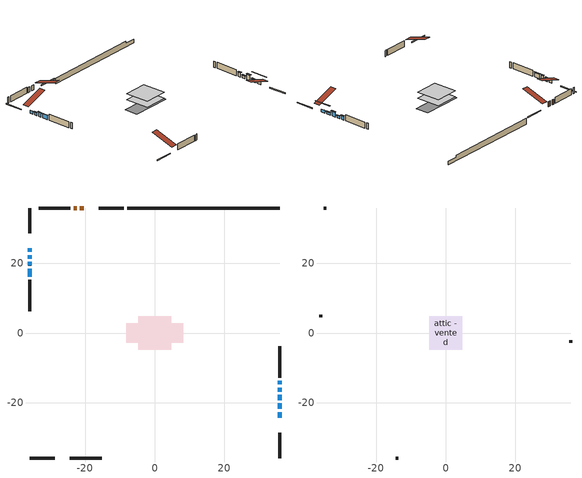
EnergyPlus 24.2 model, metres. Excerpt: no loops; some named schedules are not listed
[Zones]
conditioned space
 floor adiabatic (AdiabaticFloorConstruction): -4.78,-4.78 -4.78,4.78 4.78,4.78 4.78,-4.78 z0.92
 floor foundation (Slab1 construction): -8.15,-2.81 -8.15,2.81 8.15,2.81 8.15,-2.81 z-1.34
 wall outside (RimJoist1 construction): -8.86,35.9 -16.09,35.9 / -35.9,-35.9 -28.67,-35.9 / -35.9,35.9 -35.9,28.67 / 35.9,-35.9 35.9,-28.67 z0.92:1.22
 wall outside (AdiabaticWallConstruction 1): -20.41,35.9 -21.53,35.9 / -22.45,35.9 -23.33,35.9 z0.92:2.95
 wall outside (AdiabaticWallConstruction): -35.9,24.35 -35.9,23.29 z0.92:2.14; -35.9,22.36 -35.9,21.33 z0.92:2.08; 35.9,-24.35 35.9,-22.75 z0.92:2.06; 35.9,-21.83 35.9,-20.2 / 35.9,-16.82 35.9,-15.7 z0.92:1.89; 35.9,-19.27 35.9,-17.74 z0.92:2.95; 35.9,-14.77 35.9,-13.75 z0.92:2.6; -35.9,20.4 -35.9,19.39 / -35.9,18.46 -35.9,16.22 z0.92:2.65
 wall outside (Wall1 construction): -24.26,35.9 -33.35,35.9 / -24.35,-35.9 -15.27,-35.9 / -35.9,15.29 -35.9,6.2 / 35.9,-12.82 35.9,-3.74 z0.92:3.36
 wall foundation (FoundationWall1 construction): -7.93,35.9,-1.34 -7.93,35.9,0.92 31.52,35.9,0.92 31.52,35.9,0.1 35.9,35.9,0.1 35.9,35.9,-1.34
 window (WindowConstruction 7): -35.9,24.35 -35.9,23.29 z0.92:2.14
 window (WindowConstruction 6): -35.9,22.36 -35.9,21.33 z0.92:2.08
 window (WindowConstruction 8): 35.9,-24.35 35.9,-22.75 z0.92:2.06
 window (WindowConstruction): 35.9,-21.82 35.9,-20.2 z0.92:1.89
 window (WindowConstruction 1): 35.9,-19.27 35.9,-17.74 z0.92:2.95
 window (WindowConstruction 2): 35.9,-16.82 35.9,-15.7 z0.92:1.89
 window (WindowConstruction 3): 35.9,-14.77 35.9,-13.75 z0.92:2.6
 window (WindowConstruction 4): -35.9,20.4 -35.9,19.39 z0.92:2.65
 window (WindowConstruction 5): -35.9,18.46 -35.9,16.22 z0.92:2.65
 door (Door): -20.41,35.9 -21.52,35.9 z0.92:2.95
 door (Door 1): -22.45,35.9 -23.33,35.9 z0.92:2.95
 ceiling adiabatic (AdiabaticFloorConstruction): 4.78,-4.78 4.78,4.78 -4.78,4.78 -4.78,-4.78 z0.92
attic - vented
 floor to conditioned space (Floor1 construction Reversed): -4.78,-4.78 -4.78,4.78 4.78,4.78 4.78,-4.78 z3.36
 wall outside (Wall2 construction): -34.28,35.9 -34.97,35.9 / -14.34,-35.9 -13.64,-35.9 / -35.9,5.27 -35.9,4.58 / 35.9,-2.81 35.9,-2.12 z0.92:3.36
 roof outside (Roof1 construction): -19.48,35.9,3.36 -19.48,26.58,6.46 -17.02,26.58,6.46 -17.02,35.9,3.36; -25.28,-35.9,3.36 -25.28,-26.58,6.46 -27.74,-26.58,6.46 -27.74,-35.9,3.36; -35.9,25.28,3.36 -26.58,25.28,6.46 -26.58,27.74,6.46 -35.9,27.74,3.36; 35.9,-25.28,3.36 26.58,-25.28,6.46 26.58,-27.74,6.46 35.9,-27.74,3.36
shading: -35.9,21.13 -35.9,22.56 -36.31,22.56 -36.31,21.13 z2.28; 35.9,-20.12 35.9,-26.98 36.31,-26.98 36.31,-20.12 z4.69; 35.9,-20 35.9,-22.03 36.31,-22.03 36.31,-20 z2.09; 35.9,-17.54 35.9,-19.47 36.31,-19.47 36.31,-17.54 z3.15; 35.9,-15.5 35.9,-17.02 36.31,-17.02 36.31,-15.5 z2.09; 35.9,-13.55 35.9,-14.97 36.31,-14.97 36.31,-13.55 z2.8; -35.9,19.18 -35.9,20.6 -36.31,20.6 -36.31,19.18 z2.85; -35.9,16.02 -35.9,18.66 -36.31,18.66 -36.31,16.02 z2.85
[Building]
Building 1: Terrain=Suburbs
[Site:Location]
Quebec Intl AP_QC: Latitude {deg}=46.8; Longitude {deg}=-71.38; Time Zone {hr}=-5; Elevation {m}=74; Keep Site Location Information=Yes
[Site:GroundTemperature:Shallow]
0.0108218, -2.24938, -2.43038, -1.3578, 2.94801, 7.23376, 10.9493, 13.303, 13.5029, 11.5886, 7.96783, 3.81355
[Site:WaterMainsTemperature]
Calculation Method=Schedule; Temperature Schedule=mains temperature schedule
[Material] Roughness=Rough; Thermal Absorptance=0.9
Name | Thickness {m} | Conductivity {W/m-K} | Density {kg/m3} | Specific Heat {J/kg-K} | Solar Absorptance | Visible Absorptance
asphalt or fiberglass shingles | 0.00635 | 0.162714 | 1121.4 | 1465.45 | 0.4 | 0.4
ceiling loosefill ins | 0.169333 | 0.0480833 | 16.02 | 1046.75 | 0.7 | 0.7
ceiling stud and cavity | 0.1397 | 0.0826429 | 65.682 | 1177.47 | 0.7 | 0.7
concrete 4.0 in. | 0.1016 | 1.803125 | 2242.8 | 837.4 | 0.7 | 0.7
concrete 8.0 in. | 0.2032 | 1.803125 | 2242.8 | 837.4 | 0.7 | 0.7
door material | 0.04445 | 0.0451087 | 512.64 | 1214.23 | 0.7 | 0.7
door material 1 | 0.04445 | 0.20624 | 512.64 | 1214.23 | 0.7 | 0.7
exterior vertical ins | 0.00127355 | 0.029427 | 32.04 | 1214.23 | 0.7 | 0.7
floor covering | 0.0127 | 0.0433444 | 54.468 | 1339.84 | 0.6 | 0.6
floor rigid ins; wall rigid ins | 0.512978 | 0.029427 | 32.04 | 1214.23 | 0.7 | 0.7
floor stud and cavity | 0.1397 | 1.75129 | 37.0049 | 1207.88 | 0.7 | 0.7
furniture material conditioned space 1 | 0.1524 | 0.115458 | 640.8 | 1214.23 | 0.6 | 0.6
gypsum board | 0.0127 | 0.160291 | 801 | 837.4 | 0.6 | 0.6
gypsum board 1 | 0.0127 | 0.160291 | 801 | 837.4 | 0.7 | 0.7
osb sheathing 0.5 in. | 0.0127 | 0.115458 | 512.64 | 1214.23 | 0.7 | 0.7
osb sheathing 0.75 in. | 0.01905 | 0.115458 | 512.64 | 1214.23 | 0.7 | 0.7
rim joist stud and cavity | 0.0508 | 0.103237 | 50.32683 | 1063.81 | 0.6 | 0.6
wall stud and cavity | 0.1397 | 0.0809575 | 139.0536 | 1170.24 | 0.7 | 0.7
wall stud and cavity 1 | 0.0889 | 6.1454 | 50.32683 | 1063.81 | 0.6 | 0.6
wall stud and cavity 2 | 0.0889 | 0.380278 | 52.3479 | 1209.89 | 0.7 | 0.7
wall stud and cavity 3 | 0.0889 | 0.391764 | 83.0341 | 1211.67 | 0.7 | 0.7
wood siding | 0.0254 | 0.102417 | 544.68 | 1172.36 | 0.4 | 0.4
wood siding 1 | 0.00254 | 0.102417 | 544.68 | 1172.36 | 0.4 | 0.4
wood siding 2; wood siding 3; wood siding 4 | 0.0254 | 0.102417 | 544.68 | 1172.36 | 0.7 | 0.7
[WindowMaterial:SimpleGlazingSystem]
Name | U-Factor {W/m2-K} | Solar Heat Gain Coefficient
WindowMaterial | 2.038402 | 0.36
WindowMaterial 1 | 2.03386 | 0.38
WindowMaterial 2 | 1.99638 | 0.38
WindowMaterial 3 | 1.95153 | 0.4
WindowMaterial 4 | 1.94926 | 0.4
WindowMaterial 5 | 1.93677 | 0.41
WindowMaterial 6 | 1.98389 | 0.39
WindowMaterial 7 | 2.09745 | 0.34
WindowMaterial 8 | 2.103699 | 0.33
[Construction]
AdiabaticFloorConstruction: floor stud and cavity, floor rigid ins, osb sheathing 0.75 in., floor covering
AdiabaticWallConstruction: wood siding 3, wall rigid ins, wall stud and cavity 2, gypsum board
AdiabaticWallConstruction 1: wood siding 4, wall rigid ins, wall stud and cavity 2, gypsum board
Door: door material
Door 1: door material 1
Floor1 construction Reversed: gypsum board, ceiling stud and cavity, ceiling loosefill ins
FoundationWall1 construction: concrete 8.0 in., gypsum board 1
furniture construction conditioned space 1: furniture material conditioned space 1
PartitionWallConstruction: gypsum board, wall stud and cavity 3, gypsum board
RimJoist1 construction: wood siding 2, rim joist stud and cavity
Roof1 construction: asphalt or fiberglass shingles
Slab1 construction: concrete 4.0 in.
Wall1 construction: wood siding, osb sheathing 0.5 in., wall stud and cavity, gypsum board
Wall2 construction: wood siding 1, wall stud and cavity 1
WindowConstruction: WindowMaterial
WindowConstruction 1: WindowMaterial 1
WindowConstruction 2: WindowMaterial 2
WindowConstruction 3: WindowMaterial 3
WindowConstruction 4: WindowMaterial 4
WindowConstruction 5: WindowMaterial 5
WindowConstruction 6: WindowMaterial 6
WindowConstruction 7: WindowMaterial 7
WindowConstruction 8: WindowMaterial 8
[Zone] Multiplier=1; Part of Total Floor Area=Yes
Name | Volume {m3}
attic - vented | 46.1675
conditioned space | 447.3
[Space]
Name | Zone | Volume {m3}
attic - vented 1 | attic - vented | 46.1675
conditioned space 1 | conditioned space | 447.3
[ZoneInfiltration:EffectiveLeakageArea]
infil attic - vented 1: Zone or Space=attic - vented 1; Schedule=Always On Discrete; Effective Air Leakage Area {cm2}=3380.31; Stack Coefficient=0.000385581; Wind Coefficient=1.32672e-05
[ZoneMixing]
whole house fan mix: Zone or Space=attic - vented; Schedule=Always On Continuous; Design Flow Rate Calculation Method=Flow/Zone; Design Flow Rate {m3/s}=0; Source Zone or Space=conditioned space
[SurfaceProperty:ExposedFoundationPerimeter]
Slab1: Exposed Perimeter Calculation Method=TotalExposedPerimeter; Total Exposed Perimeter {m}=43.831
[InternalMass] Zone or ZoneList=conditioned space; Space or SpaceList=conditioned space 1
Name | Construction | Surface Area {m2}
furniture mass conditioned space 1 | furniture construction conditioned space 1 | 73.2201
partition wall mass | PartitionWallConstruction | 183.05
[Lights]
interior lighting: Zone or ZoneList or Space or SpaceList=conditioned space 1; Schedule=interior lighting schedule; Design Level Calculation Method=LightingLevel; Lighting Level {W}=343.2; Return Air Fraction=0; Fraction Radiant=0.6; Fraction Visible=0.2; Fraction Replaceable=1
[People]
occupants: Zone or ZoneList or Space or SpaceList=conditioned space 1; Number of People Schedule=occupants schedule; Number of People Calculation Method=People; Number of People=3; Fraction Radiant=0.314171; Sensible Heat Fraction=0.56303; Activity Level Schedule=occupants activity schedule; Carbon Dioxide Generation Rate {m3/s-W}=0; Enable ASHRAE 55 Comfort Warnings=No; Mean Radiant Temperature Calculation Type=EnclosureAveraged
[ElectricEquipment] Zone or ZoneList or Space or SpaceList=conditioned space 1; Design Level Calculation Method=EquipmentLevel
Name | Schedule | Design Level {W} | Fraction Latent | Fraction Radiant | Fraction Lost
clothes dryer | clothes dryer schedule | 140.772 | 0.015 | 0.081 | 0.85
clothes washer | clothes washer schedule | 32.1985 | 0.03 | 0.162 | 0.7
cooking range | cooking range schedule | 215.147 | 0.08 | 0.432 | 0.2
dishwasher | dishwasher schedule | 66.8632 | 0.3 | 0.18 | 0.4
fridge | fridge schedule | 72.9452 | 0 | 0.6 | 0
mech vent bath fan 0 | mech vent bath fan 0 schedule | 50.2 | 0 | 0 | 1
mech vent house fan | mech vent house fan schedule | 0 | 0 | 0 | 1
mech vent house fan cfis | mech vent house fan cfis schedule | 0 | 0 | 0 | 0
mech vent range fan 0 | mech vent range fan 0 schedule | 57 | 0 | 0 | 1
misc plug loads | misc plug loads schedule | 494.7 | 0.045 | 0.513 | 0.1
whole house fan | Always On Discrete | 0 | 0 | 0 | 1
[OtherEquipment] Zone or ZoneList or Space or SpaceList=conditioned space 1; Design Level Calculation Method=EquipmentLevel
Name | Fuel Type | Schedule | Design Level {W} | Fraction Latent | Fraction Radiant | Fraction Lost
clothes dryer 1 | Electricity | clothes dryer schedule | 0 | 0.015 | 0.081 | 0.85
cooking range 1 | Electricity | cooking range schedule | 0 | 0.08 | 0.432 | 0.2
general water use latent | None | general water use schedule | 62.594 | 1 | 0 | 0
general water use sensible | None | general water use schedule | -61.6891 | 0 | 0.6 | 0
mech vent house fan latent load | None | Always On Discrete | 0 | 1 | 0 | 0
mech vent house fan sensible load | None | Always On Discrete | 0 | 0 | 0 | 0
water heater energy adjustment1 | Electricity | Always On Discrete | 0.01 | 0 | 0 | 1
[ZoneInfiltration:DesignFlowRate] Zone or ZoneList or Space or SpaceList=conditioned space 1; Schedule=Always On Discrete; Design Flow Rate Calculation Method=Flow/Zone; Design Flow Rate {m3/s}=0
infil flow; natural vent flow; whole house fan flow
[ZoneControl:Thermostat]
conditioned space Thermostat: Zone or ZoneList=conditioned space; Control Type Schedule=conditioned space Thermostat Schedule; Control 1=conditioned space temperature setpoint; Temperature Difference Between Cutout And Setpoint {deltaC}=0
[ZoneHVAC:Baseboard:Convective:Electric]
electric baseboard: Availability Schedule=Always On Discrete; Heating Design Capacity {W}=13986.8; Efficiency=1
[AirLoopHVAC:UnitarySystem]
unit heater unitary system: Control Type=Load; Controlling Zone or Thermostat Location=conditioned space; Dehumidification Control Type=None; Availability Schedule=Always On Discrete; Supply Fan=unit heater supply fan; Fan Placement=BlowThrough; Supply Air Fan Operating Mode Schedule=unit heater auto fan schedule; Heating Coil=unit heater htg coil; DX Heating Coil Sizing Ratio=1; Use DOAS DX Cooling Coil=No; Minimum Supply Air Temperature {C}=2; Latent Load Control=SensibleOnlyLoadControl; Cooling Supply Air Flow Rate Method=None; Heating Supply Air Flow Rate Method=SupplyAirFlowRate; Heating Supply Air Flow Rate {m3/s}=0.00141584; No Load Supply Air Flow Rate Method=SupplyAirFlowRate; No Load Supply Air Flow Rate {m3/s}=0; No Load Supply Air Flow Rate Control Set To Low Speed=Yes; Maximum Supply Air Temperature {C}=48.8889; Maximum Outdoor Dry-Bulb Temperature for Supplemental Heater Operation {C}=21; Ancillary On-Cycle Electric Power {W}=0; Ancillary Off-Cycle Electric Power {W}=0
[Fan:SystemModel]
unit heater supply fan: Availability Schedule=Always On Discrete; Design Maximum Air Flow Rate {m3/s}=0.00141584; Speed Control Method=Discrete; Electric Power Minimum Flow Rate Fraction=0.2; Design Pressure Rise {Pa}=500; Motor Efficiency=1; Motor In Air Stream Fraction=1; Design Electric Power Consumption {W}=Autosize; Design Power Sizing Method=PowerPerFlow; Electric Power Per Unit Flow Rate {W/(m3/s)}=28251.7; Electric Power Per Unit Flow Rate Per Unit Pressure {W/((m3/s)-Pa)}=1.66667; Fan Total Efficiency=0.7; Motor Loss Radiative Fraction=0; Number of Speeds=1; Speed Flow Fraction 1=1; Speed Electric Power Fraction 1=1
[Coil:Heating:Fuel]
unit heater htg coil: Availability Schedule=Always On Discrete; Fuel Type=OtherFuel1; Burner Efficiency=0.3; Nominal Capacity {W}=0.293071; On Cycle Parasitic Electric Load {W}=0; Off Cycle Parasitic Fuel Load {W}=0
[Zone equipment]
conditioned space: electric baseboard, unit heater unitary system
[Foundation:Kiva]
Foundation Kiva 1: Initial Indoor Air Temperature {C}=18; Wall Height Above Grade {m}=0.920008; Wall Depth Below Slab {m}=0.2032; Custom Block Material Name 1=exterior vertical ins; Custom Block Depth 1 {m}=2.26; Custom Block X Position 1 {m}=0.2159; Custom Block Z Position 1 {m}=0
[Foundation:Kiva:Settings]
Soil Conductivity {W/m-K}=0.849921; Soil Density {kg/m3}=1842.3; Soil Specific Heat {J/kg-K}=418.7; Ground Solar Absorptivity=0.9; Ground Thermal Absorptivity=0.9; Ground Surface Roughness {m}=0.03; Far-Field Width {m}=40; Deep-Ground Boundary Condition=ZeroFlux; Deep-Ground Depth {m}=40; Minimum Cell Dimension {m}=0.2; Maximum Cell Growth Coefficient=3; Simulation Timestep=Timestep
[Exterior:Lights]
exterior lighting: Schedule=exterior lighting schedule; Design Level {W}=75.6
[EnergyManagementSystem:GlobalVariable]
infil_program_Qfan
infil_program_Qinf
natural_vent_program_Qnv
natural_vent_program_Qwhf
[EnergyManagementSystem:Sensor]
Name | Output:Variable or Output:Meter Index Key | Output:Variable or Output:Meter
airflow_gain | infil flow | Infiltration Sensible Heat Gain Energy
airflow_gain_1 | natural vent flow | Infiltration Sensible Heat Gain Energy
airflow_gain_2 | whole house fan flow | Infiltration Sensible Heat Gain Energy
airflow_loss | infil flow | Infiltration Sensible Heat Loss Energy
airflow_loss_1 | natural vent flow | Infiltration Sensible Heat Loss Energy
airflow_loss_2 | whole house fan flow | Infiltration Sensible Heat Loss Energy
clg_load_cond |  | Cooling:EnergyTransfer:Zone:CONDITIONED SPACE
clg_sp_s; clg_sp_s_1 | cooling setpoint | Schedule Value
clothes_dryer_exhaust_0_sch_s | clothes dryer exhaust 0 schedule | Schedule Value
conditioned_space_clg_unmet_s | conditioned space | Zone Cooling Setpoint Not Met Time
conditioned_space_htg_unmet_s | conditioned space | Zone Heating Setpoint Not Met Time
cool_season | cooling season schedule | Schedule Value
fridge_tin_s | conditioned space | Zone Mean Air Temperature
htg_load_cond |  | Heating:EnergyTransfer:Zone:CONDITIONED SPACE
htg_sp_s; htg_sp_s_1 | heating setpoint | Schedule Value
ig_ee_conv | clothes dryer | Electric Equipment Convective Heating Energy
ig_ee_conv_2 | cooking range | Electric Equipment Convective Heating Energy
ig_ee_conv_4 | fridge | Electric Equipment Convective Heating Energy
ig_ee_conv_5 | misc plug loads | Electric Equipment Convective Heating Energy
ig_ee_conv_6 | whole house fan | Electric Equipment Convective Heating Energy
ig_ee_rad | clothes dryer | Electric Equipment Radiant Heating Energy
ig_ee_rad_2 | cooking range | Electric Equipment Radiant Heating Energy
ig_ee_rad_4 | fridge | Electric Equipment Radiant Heating Energy
ig_ee_rad_5 | misc plug loads | Electric Equipment Radiant Heating Energy
ig_ee_rad_6 | whole house fan | Electric Equipment Radiant Heating Energy
ig_lgt_conv | interior lighting | Lights Convective Heating Energy
ig_lgt_rad | interior lighting | Lights Radiant Heating Energy
ig_lgt_vis | interior lighting | Lights Visible Radiation Heating Energy
ig_oe_conv | clothes dryer 1 | Other Equipment Convective Heating Energy
ig_oe_conv_1 | cooking range 1 | Other Equipment Convective Heating Energy
ig_oe_conv_2 | general water use latent | Other Equipment Convective Heating Energy
ig_oe_conv_3 | general water use sensible | Other Equipment Convective Heating Energy
ig_oe_conv_4 | water heater energy adjustment1 | Other Equipment Convective Heating Energy
ig_oe_rad | clothes dryer 1 | Other Equipment Radiant Heating Energy
ig_oe_rad_1 | cooking range 1 | Other Equipment Radiant Heating Energy
ig_oe_rad_2 | general water use latent | Other Equipment Radiant Heating Energy
ig_oe_rad_3 | general water use sensible | Other Equipment Radiant Heating Energy
ig_oe_rad_4 | water heater energy adjustment1 | Other Equipment Radiant Heating Energy
ig_ppl_conv | occupants | People Convective Heating Energy
ig_ppl_rad | occupants | People Radiant Heating Energy
im_conv | furniture mass conditioned space 1 | Surface Inside Face Convection Heat Gain Energy
im_conv_1 | partition wall mass | Surface Inside Face Convection Heat Gain Energy
im_ig | furniture mass conditioned space 1 | Surface Inside Face Internal Gains Radiation Heat Gain Energy
im_ig_1 | partition wall mass | Surface Inside Face Internal Gains Radiation Heat Gain Energy
im_lgt | furniture mass conditioned space 1 | Surface Inside Face Lights Radiation Heat Gain Energy
im_lgt_1 | partition wall mass | Surface Inside Face Lights Radiation Heat Gain Energy
im_sol | furniture mass conditioned space 1 | Surface Inside Face Solar Radiation Heat Gain Energy
im_sol_1 | partition wall mass | Surface Inside Face Solar Radiation Heat Gain Energy
im_surf | furniture mass conditioned space 1 | Surface Inside Face Net Surface Thermal Radiation Heat Gain Energy
im_surf_1 | partition wall mass | Surface Inside Face Net Surface Thermal Radiation Heat Gain Energy
mech_vent_bath_fan_0_sch_s | mech vent bath fan 0 schedule | Schedule Value
mech_vent_range_fan_0_sch_s | mech vent range fan 0 schedule | Schedule Value
mv_conv | mech vent bath fan 0 | Electric Equipment Convective Heating Energy
mv_conv_1 | mech vent house fan | Electric Equipment Convective Heating Energy
mv_conv_2 | mech vent house fan cfis | Electric Equipment Convective Heating Energy
mv_conv_3 | mech vent range fan 0 | Electric Equipment Convective Heating Energy
mv_conv_4 | mech vent house fan latent load | Other Equipment Convective Heating Energy
mv_conv_5 | mech vent house fan sensible load | Other Equipment Convective Heating Energy
mv_rad | mech vent bath fan 0 | Electric Equipment Radiant Heating Energy
mv_rad_1 | mech vent house fan | Electric Equipment Radiant Heating Energy
mv_rad_2 | mech vent house fan cfis | Electric Equipment Radiant Heating Energy
mv_rad_3 | mech vent range fan 0 | Electric Equipment Radiant Heating Energy
mv_rad_4 | mech vent house fan latent load | Other Equipment Radiant Heating Energy
mv_rad_5 | mech vent house fan sensible load | Other Equipment Radiant Heating Energy
natural_vent_s | natural vent schedule | Schedule Value
out_pb_s |  | Site Outdoor Air Barometric Pressure
out_wt_s |  | Site Outdoor Air Humidity Ratio
site_vw_s |  | Site Wind Speed
ss_back_out | Window1 | Surface Window Shortwave from Zone Back Out Window Heat Transfer Rate
ss_back_out_1 | Window11 | Surface Window Shortwave from Zone Back Out Window Heat Transfer Rate
ss_back_out_2 | Window12 | Surface Window Shortwave from Zone Back Out Window Heat Transfer Rate
ss_back_out_3 | Window3 | Surface Window Shortwave from Zone Back Out Window Heat Transfer Rate
ss_back_out_4 | Window4 | Surface Window Shortwave from Zone Back Out Window Heat Transfer Rate
ss_back_out_5 | Window6 | Surface Window Shortwave from Zone Back Out Window Heat Transfer Rate
ss_back_out_6 | Window7 | Surface Window Shortwave from Zone Back Out Window Heat Transfer Rate
ss_back_out_7 | Window8 | Surface Window Shortwave from Zone Back Out Window Heat Transfer Rate
ss_back_out_8 | Window9 | Surface Window Shortwave from Zone Back Out Window Heat Transfer Rate
ss_conv | Door1 | Surface Inside Face Convection Heat Gain Energy
ss_conv_1 | Door3 | Surface Inside Face Convection Heat Gain Energy
ss_conv_10 | Window9 | Surface Inside Face Convection Heat Gain Energy
ss_conv_2 | Window1 | Surface Inside Face Convection Heat Gain Energy
ss_conv_3 | Window11 | Surface Inside Face Convection Heat Gain Energy
ss_conv_4 | Window12 | Surface Inside Face Convection Heat Gain Energy
ss_conv_5 | Window3 | Surface Inside Face Convection Heat Gain Energy
ss_conv_6 | Window4 | Surface Inside Face Convection Heat Gain Energy
ss_conv_7 | Window6 | Surface Inside Face Convection Heat Gain Energy
ss_conv_8 | Window7 | Surface Inside Face Convection Heat Gain Energy
ss_conv_9 | Window8 | Surface Inside Face Convection Heat Gain Energy
ss_ig | Door1 | Surface Inside Face Internal Gains Radiation Heat Gain Energy
ss_ig_1 | Door3 | Surface Inside Face Internal Gains Radiation Heat Gain Energy
ss_ig_10 | Window9 | Surface Inside Face Internal Gains Radiation Heat Gain Energy
ss_ig_2 | Window1 | Surface Inside Face Internal Gains Radiation Heat Gain Energy
ss_ig_3 | Window11 | Surface Inside Face Internal Gains Radiation Heat Gain Energy
ss_ig_4 | Window12 | Surface Inside Face Internal Gains Radiation Heat Gain Energy
ss_ig_5 | Window3 | Surface Inside Face Internal Gains Radiation Heat Gain Energy
ss_ig_6 | Window4 | Surface Inside Face Internal Gains Radiation Heat Gain Energy
ss_ig_7 | Window6 | Surface Inside Face Internal Gains Radiation Heat Gain Energy
ss_ig_8 | Window7 | Surface Inside Face Internal Gains Radiation Heat Gain Energy
ss_ig_9 | Window8 | Surface Inside Face Internal Gains Radiation Heat Gain Energy
ss_lgt | Door1 | Surface Inside Face Lights Radiation Heat Gain Energy
ss_lgt_1 | Door3 | Surface Inside Face Lights Radiation Heat Gain Energy
ss_sol | Door1 | Surface Inside Face Solar Radiation Heat Gain Energy
ss_sol_1 | Door3 | Surface Inside Face Solar Radiation Heat Gain Energy
ss_surf | Door1 | Surface Inside Face Net Surface Thermal Radiation Heat Gain Energy
ss_surf_1 | Door3 | Surface Inside Face Net Surface Thermal Radiation Heat Gain Energy
ss_surf_10 | Window9 | Surface Inside Face Net Surface Thermal Radiation Heat Gain Energy
ss_surf_2 | Window1 | Surface Inside Face Net Surface Thermal Radiation Heat Gain Energy
ss_surf_3 | Window11 | Surface Inside Face Net Surface Thermal Radiation Heat Gain Energy
ss_surf_4 | Window12 | Surface Inside Face Net Surface Thermal Radiation Heat Gain Energy
ss_surf_5 | Window3 | Surface Inside Face Net Surface Thermal Radiation Heat Gain Energy
ss_surf_6 | Window4 | Surface Inside Face Net Surface Thermal Radiation Heat Gain Energy
ss_surf_7 | Window6 | Surface Inside Face Net Surface Thermal Radiation Heat Gain Energy
ss_surf_8 | Window7 | Surface Inside Face Net Surface Thermal Radiation Heat Gain Energy
ss_surf_9 | Window8 | Surface Inside Face Net Surface Thermal Radiation Heat Gain Energy
ss_trans_in | Window1 | Surface Window Transmitted Solar Radiation Rate
ss_trans_in_1 | Window11 | Surface Window Transmitted Solar Radiation Rate
ss_trans_in_2 | Window12 | Surface Window Transmitted Solar Radiation Rate
ss_trans_in_3 | Window3 | Surface Window Transmitted Solar Radiation Rate
ss_trans_in_4 | Window4 | Surface Window Transmitted Solar Radiation Rate
ss_trans_in_5 | Window6 | Surface Window Transmitted Solar Radiation Rate
ss_trans_in_6 | Window7 | Surface Window Transmitted Solar Radiation Rate
ss_trans_in_7 | Window8 | Surface Window Transmitted Solar Radiation Rate
ss_trans_in_8 | Window9 | Surface Window Transmitted Solar Radiation Rate
ss_trans_out | Window1 | Surface Inside Face Initial Transmitted Diffuse Transmitted Out Window Solar Radiation Rate
ss_trans_out_1 | Window11 | Surface Inside Face Initial Transmitted Diffuse Transmitted Out Window Solar Radiation Rate
ss_trans_out_2 | Window12 | Surface Inside Face Initial Transmitted Diffuse Transmitted Out Window Solar Radiation Rate
ss_trans_out_3 | Window3 | Surface Inside Face Initial Transmitted Diffuse Transmitted Out Window Solar Radiation Rate
ss_trans_out_4 | Window4 | Surface Inside Face Initial Transmitted Diffuse Transmitted Out Window Solar Radiation Rate
ss_trans_out_5 | Window6 | Surface Inside Face Initial Transmitted Diffuse Transmitted Out Window Solar Radiation Rate
ss_trans_out_6 | Window7 | Surface Inside Face Initial Transmitted Diffuse Transmitted Out Window Solar Radiation Rate
ss_trans_out_7 | Window8 | Surface Inside Face Initial Transmitted Diffuse Transmitted Out Window Solar Radiation Rate
ss_trans_out_8 | Window9 | Surface Inside Face Initial Transmitted Diffuse Transmitted Out Window Solar Radiation Rate
s_conv | Floor1 | Surface Inside Face Convection Heat Gain Energy
s_conv_1 | FoundationWall1 | Surface Inside Face Convection Heat Gain Energy
s_conv_10 | Wall1:180 | Surface Inside Face Convection Heat Gain Energy
s_conv_11 | Wall1:270 | Surface Inside Face Convection Heat Gain Energy
s_conv_12 | Wall1:90 | Surface Inside Face Convection Heat Gain Energy
s_conv_2 | inferred conditioned ceiling | Surface Inside Face Convection Heat Gain Energy
s_conv_3 | inferred conditioned floor | Surface Inside Face Convection Heat Gain Energy
s_conv_4 | RimJoist1:0 | Surface Inside Face Convection Heat Gain Energy
s_conv_5 | RimJoist1:180 | Surface Inside Face Convection Heat Gain Energy
s_conv_6 | RimJoist1:270 | Surface Inside Face Convection Heat Gain Energy
s_conv_7 | RimJoist1:90 | Surface Inside Face Convection Heat Gain Energy
s_conv_8 | Slab1 | Surface Inside Face Convection Heat Gain Energy
s_conv_9 | Wall1:0 | Surface Inside Face Convection Heat Gain Energy
s_ig | Floor1 | Surface Inside Face Internal Gains Radiation Heat Gain Energy
